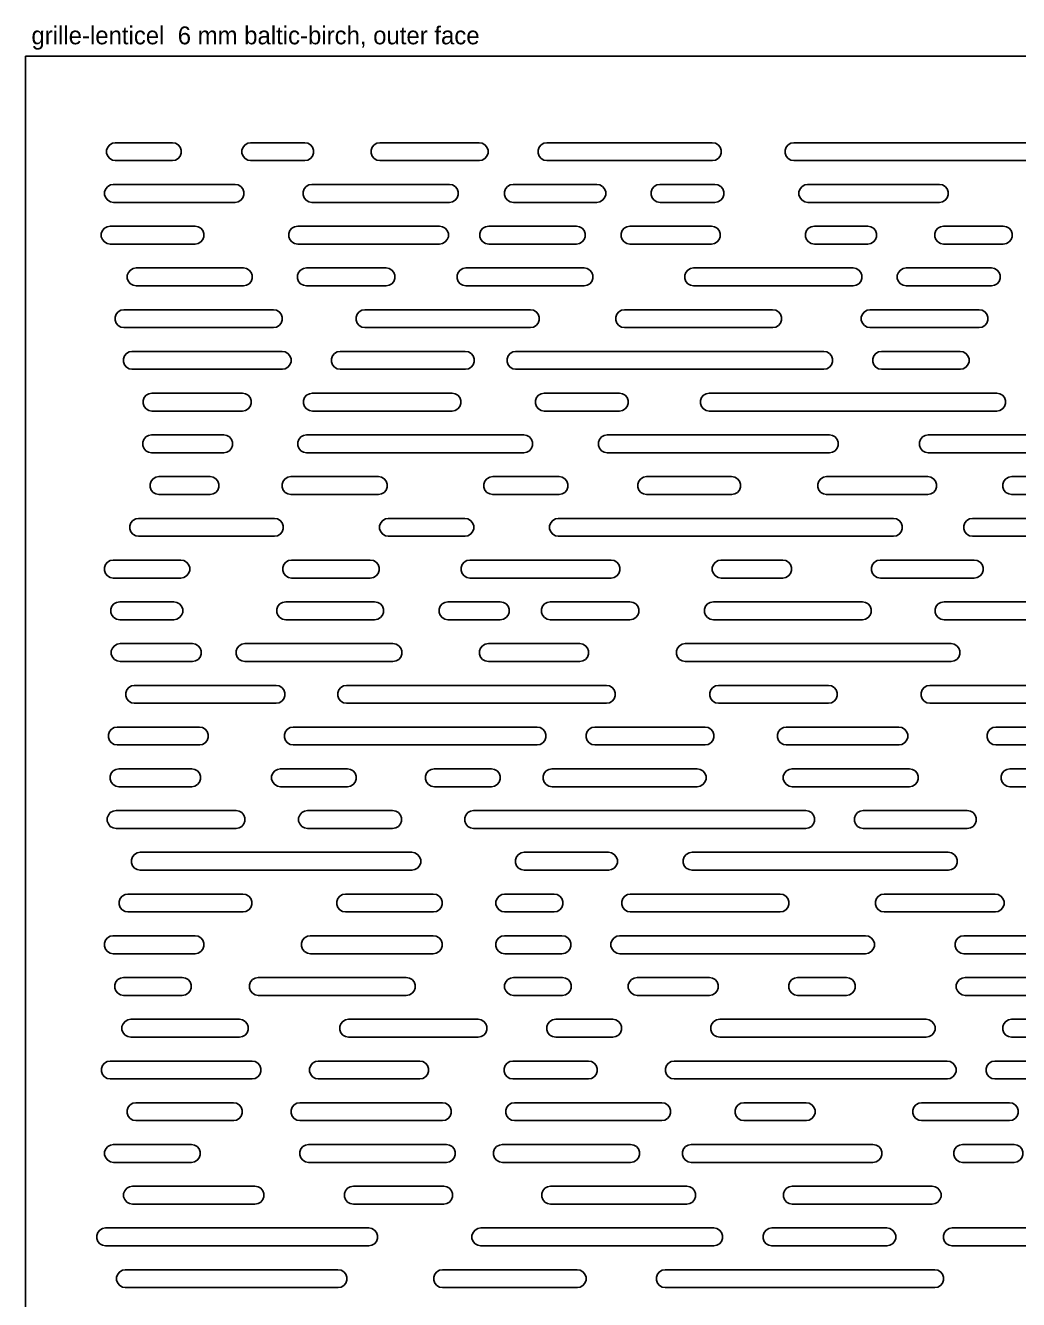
# Model space of a CAD drawing. Header units: millimetres. Extents: x 0 to 521, y 0 to 851.
# Drawn here: x 0 to 333, y 424 to 851.3 of the extents above; entities that cross this region are included whole.
import ezdxf

# ---------------------------------------------------------------- set-up
doc = ezdxf.new("R2010")
doc.units = ezdxf.units.MM
for name, color, linetype in [('CUT_INSIDE', 5, 'Continuous'), ('CUT_OUTSIDE', 1, 'Continuous'), ('NOTES', 7, 'Continuous')]:
    doc.layers.add(name, color=color, linetype=linetype)

msp = doc.modelspace()

# ---------------------------------------------------------------- linework, layer by layer
at = {"layer": 'CUT_INSIDE'}
for points in [[(49.29, 812), (30.16, 812), (29.14, 811.82), (28.23, 811.3), (27.56, 810.5), (27.21, 809.52), (27.21, 808.48), (27.56, 807.5), (28.23, 806.7), (29.14, 806.18), (30.16, 806), (49.29, 806), (50.32, 806.18), (51.22, 806.7), (51.89, 807.5), (52.24, 808.48), (52.24, 809.52), (51.89, 810.5), (51.22, 811.3), (50.32, 811.82), (49.29, 812)], [(93.65, 812), (75.55, 812), (74.53, 811.82), (73.63, 811.3), (72.96, 810.5), (72.6, 809.52), (72.6, 808.48), (72.96, 807.5), (73.63, 806.7), (74.53, 806.18), (75.55, 806), (93.65, 806), (94.67, 806.18), (95.57, 806.7), (96.24, 807.5), (96.6, 808.48), (96.6, 809.52), (96.24, 810.5), (95.57, 811.3), (94.67, 811.82), (93.65, 812)], [(152.15, 812), (118.85, 812), (117.82, 811.82), (116.92, 811.3), (116.25, 810.5), (115.89, 809.52), (115.89, 808.48), (116.25, 807.5), (116.92, 806.7), (117.82, 806.18), (118.85, 806), (152.15, 806), (153.17, 806.18), (154.07, 806.7), (154.74, 807.5), (155.1, 808.48), (155.1, 809.52), (154.74, 810.5), (154.07, 811.3), (153.17, 811.82), (152.15, 812)], [(230.3, 812), (174.86, 812), (173.84, 811.82), (172.93, 811.3), (172.26, 810.5), (171.91, 809.52), (171.91, 808.48), (172.26, 807.5), (172.93, 806.7), (173.84, 806.18), (174.86, 806), (230.3, 806), (231.33, 806.18), (232.23, 806.7), (232.9, 807.5), (233.26, 808.48), (233.26, 809.52), (232.9, 810.5), (232.23, 811.3), (231.33, 811.82), (230.3, 812)], [(338.9, 812), (257.71, 812), (256.68, 811.82), (255.78, 811.3), (255.11, 810.5), (254.75, 809.52), (254.75, 808.48), (255.11, 807.5), (255.78, 806.7), (256.68, 806.18), (257.71, 806), (338.9, 806), (339.92, 806.18), (340.83, 806.7), (341.5, 807.5), (341.85, 808.48), (341.85, 809.52), (341.5, 810.5), (340.83, 811.3), (339.92, 811.82), (338.9, 812)], [(70.31, 798), (29.51, 798), (28.48, 797.82), (27.58, 797.3), (26.91, 796.5), (26.55, 795.52), (26.55, 794.48), (26.91, 793.5), (27.58, 792.7), (28.48, 792.18), (29.51, 792), (70.31, 792), (71.34, 792.18), (72.24, 792.7), (72.91, 793.5), (73.26, 794.48), (73.26, 795.52), (72.91, 796.5), (72.24, 797.3), (71.34, 797.82), (70.31, 798)], [(142.17, 798), (96.04, 798), (95.01, 797.82), (94.11, 797.3), (93.44, 796.5), (93.08, 795.52), (93.08, 794.48), (93.44, 793.5), (94.11, 792.7), (95.01, 792.18), (96.04, 792), (142.17, 792), (143.2, 792.18), (144.1, 792.7), (144.77, 793.5), (145.13, 794.48), (145.13, 795.52), (144.77, 796.5), (144.1, 797.3), (143.2, 797.82), (142.17, 798)], [(191.6, 798), (163.6, 798), (162.57, 797.82), (161.67, 797.3), (161, 796.5), (160.64, 795.52), (160.64, 794.48), (161, 793.5), (161.67, 792.7), (162.57, 792.18), (163.6, 792), (191.6, 792), (192.63, 792.18), (193.53, 792.7), (194.2, 793.5), (194.56, 794.48), (194.56, 795.52), (194.2, 796.5), (193.53, 797.3), (192.63, 797.82), (191.6, 798)], [(231.18, 798), (212.78, 798), (211.75, 797.82), (210.85, 797.3), (210.18, 796.5), (209.83, 795.52), (209.83, 794.48), (210.18, 793.5), (210.85, 792.7), (211.75, 792.18), (212.78, 792), (231.18, 792), (232.21, 792.18), (233.11, 792.7), (233.78, 793.5), (234.14, 794.48), (234.14, 795.52), (233.78, 796.5), (233.11, 797.3), (232.21, 797.82), (231.18, 798)], [(306.46, 798), (262.31, 798), (261.29, 797.82), (260.39, 797.3), (259.72, 796.5), (259.36, 795.52), (259.36, 794.48), (259.72, 793.5), (260.39, 792.7), (261.29, 792.18), (262.31, 792), (306.46, 792), (307.49, 792.18), (308.39, 792.7), (309.06, 793.5), (309.41, 794.48), (309.41, 795.52), (309.06, 796.5), (308.39, 797.3), (307.49, 797.82), (306.46, 798)], [(56.9, 784), (28.38, 784), (27.35, 783.82), (26.45, 783.3), (25.78, 782.5), (25.42, 781.52), (25.42, 780.48), (25.78, 779.5), (26.45, 778.7), (27.35, 778.18), (28.38, 778), (56.9, 778), (57.92, 778.18), (58.82, 778.7), (59.49, 779.5), (59.85, 780.48), (59.85, 781.52), (59.49, 782.5), (58.82, 783.3), (57.92, 783.82), (56.9, 784)], [(138.84, 784), (91.27, 784), (90.25, 783.82), (89.34, 783.3), (88.67, 782.5), (88.32, 781.52), (88.32, 780.48), (88.67, 779.5), (89.34, 778.7), (90.25, 778.18), (91.27, 778), (138.84, 778), (139.86, 778.18), (140.77, 778.7), (141.44, 779.5), (141.79, 780.48), (141.79, 781.52), (141.44, 782.5), (140.77, 783.3), (139.86, 783.82), (138.84, 784)], [(184.71, 784), (155.33, 784), (154.3, 783.82), (153.4, 783.3), (152.73, 782.5), (152.37, 781.52), (152.37, 780.48), (152.73, 779.5), (153.4, 778.7), (154.3, 778.18), (155.33, 778), (184.71, 778), (185.73, 778.18), (186.63, 778.7), (187.3, 779.5), (187.66, 780.48), (187.66, 781.52), (187.3, 782.5), (186.63, 783.3), (185.73, 783.82), (184.71, 784)], [(230.02, 784), (202.7, 784), (201.68, 783.82), (200.77, 783.3), (200.1, 782.5), (199.75, 781.52), (199.75, 780.48), (200.1, 779.5), (200.77, 778.7), (201.68, 778.18), (202.7, 778), (230.02, 778), (231.05, 778.18), (231.95, 778.7), (232.62, 779.5), (232.98, 780.48), (232.98, 781.52), (232.62, 782.5), (231.95, 783.3), (231.05, 783.82), (230.02, 784)], [(282.43, 784), (264.52, 784), (263.49, 783.82), (262.59, 783.3), (261.92, 782.5), (261.56, 781.52), (261.56, 780.48), (261.92, 779.5), (262.59, 778.7), (263.49, 778.18), (264.52, 778), (282.43, 778), (283.45, 778.18), (284.36, 778.7), (285.03, 779.5), (285.38, 780.48), (285.38, 781.52), (285.03, 782.5), (284.36, 783.3), (283.45, 783.82), (282.43, 784)], [(327.88, 784), (307.88, 784), (306.86, 783.82), (305.96, 783.3), (305.29, 782.5), (304.93, 781.52), (304.93, 780.48), (305.29, 779.5), (305.96, 778.7), (306.86, 778.18), (307.88, 778), (327.88, 778), (328.91, 778.18), (329.81, 778.7), (330.48, 779.5), (330.84, 780.48), (330.84, 781.52), (330.48, 782.5), (329.81, 783.3), (328.91, 783.82), (327.88, 784)], [(73.05, 770), (37.09, 770), (36.06, 769.82), (35.16, 769.3), (34.49, 768.5), (34.14, 767.52), (34.14, 766.48), (34.49, 765.5), (35.16, 764.7), (36.06, 764.18), (37.09, 764), (73.05, 764), (74.07, 764.18), (74.98, 764.7), (75.65, 765.5), (76, 766.48), (76, 767.52), (75.65, 768.5), (74.98, 769.3), (74.07, 769.82), (73.05, 770)], [(120.93, 770), (94.19, 770), (93.17, 769.82), (92.27, 769.3), (91.6, 768.5), (91.24, 767.52), (91.24, 766.48), (91.6, 765.5), (92.27, 764.7), (93.17, 764.18), (94.19, 764), (120.93, 764), (121.96, 764.18), (122.86, 764.7), (123.53, 765.5), (123.89, 766.48), (123.89, 767.52), (123.53, 768.5), (122.86, 769.3), (121.96, 769.82), (120.93, 770)], [(187.3, 770), (147.66, 770), (146.64, 769.82), (145.73, 769.3), (145.06, 768.5), (144.71, 767.52), (144.71, 766.48), (145.06, 765.5), (145.73, 764.7), (146.64, 764.18), (147.66, 764), (187.3, 764), (188.32, 764.18), (189.23, 764.7), (189.9, 765.5), (190.25, 766.48), (190.25, 767.52), (189.9, 768.5), (189.23, 769.3), (188.32, 769.82), (187.3, 770)], [(277.53, 770), (224, 770), (222.98, 769.82), (222.08, 769.3), (221.41, 768.5), (221.05, 767.52), (221.05, 766.48), (221.41, 765.5), (222.08, 764.7), (222.98, 764.18), (224, 764), (277.53, 764), (278.56, 764.18), (279.46, 764.7), (280.13, 765.5), (280.49, 766.48), (280.49, 767.52), (280.13, 768.5), (279.46, 769.3), (278.56, 769.82), (277.53, 770)], [(323.91, 770), (295.28, 770), (294.25, 769.82), (293.35, 769.3), (292.68, 768.5), (292.33, 767.52), (292.33, 766.48), (292.68, 765.5), (293.35, 764.7), (294.25, 764.18), (295.28, 764), (323.91, 764), (324.93, 764.18), (325.83, 764.7), (326.5, 765.5), (326.86, 766.48), (326.86, 767.52), (326.5, 768.5), (325.83, 769.3), (324.93, 769.82), (323.91, 770)], [(83.16, 756), (33.01, 756), (31.98, 755.82), (31.08, 755.3), (30.41, 754.5), (30.05, 753.52), (30.05, 752.48), (30.41, 751.5), (31.08, 750.7), (31.98, 750.18), (33.01, 750), (83.16, 750), (84.18, 750.18), (85.08, 750.7), (85.75, 751.5), (86.11, 752.48), (86.11, 753.52), (85.75, 754.5), (85.08, 755.3), (84.18, 755.82), (83.16, 756)], [(169.32, 756), (113.82, 756), (112.79, 755.82), (111.89, 755.3), (111.22, 754.5), (110.86, 753.52), (110.86, 752.48), (111.22, 751.5), (111.89, 750.7), (112.79, 750.18), (113.82, 750), (169.32, 750), (170.34, 750.18), (171.24, 750.7), (171.91, 751.5), (172.27, 752.48), (172.27, 753.52), (171.91, 754.5), (171.24, 755.3), (170.34, 755.82), (169.32, 756)], [(250.54, 756), (200.91, 756), (199.88, 755.82), (198.98, 755.3), (198.31, 754.5), (197.96, 753.52), (197.96, 752.48), (198.31, 751.5), (198.98, 750.7), (199.88, 750.18), (200.91, 750), (250.54, 750), (251.57, 750.18), (252.47, 750.7), (253.14, 751.5), (253.5, 752.48), (253.5, 753.52), (253.14, 754.5), (252.47, 755.3), (251.57, 755.82), (250.54, 756)], [(319.77, 756), (283.22, 756), (282.19, 755.82), (281.29, 755.3), (280.62, 754.5), (280.26, 753.52), (280.26, 752.48), (280.62, 751.5), (281.29, 750.7), (282.19, 750.18), (283.22, 750), (319.77, 750), (320.8, 750.18), (321.7, 750.7), (322.37, 751.5), (322.73, 752.48), (322.73, 753.52), (322.37, 754.5), (321.7, 755.3), (320.8, 755.82), (319.77, 756)], [(86.09, 742), (35.77, 742), (34.74, 741.82), (33.84, 741.3), (33.17, 740.5), (32.82, 739.52), (32.82, 738.48), (33.17, 737.5), (33.84, 736.7), (34.74, 736.18), (35.77, 736), (86.09, 736), (87.12, 736.18), (88.02, 736.7), (88.69, 737.5), (89.04, 738.48), (89.04, 739.52), (88.69, 740.5), (88.02, 741.3), (87.12, 741.82), (86.09, 742)], [(147.48, 742), (105.56, 742), (104.53, 741.82), (103.63, 741.3), (102.96, 740.5), (102.6, 739.52), (102.6, 738.48), (102.96, 737.5), (103.63, 736.7), (104.53, 736.18), (105.56, 736), (147.48, 736), (148.51, 736.18), (149.41, 736.7), (150.08, 737.5), (150.44, 738.48), (150.44, 739.52), (150.08, 740.5), (149.41, 741.3), (148.51, 741.82), (147.48, 742)], [(267.65, 742), (164.42, 742), (163.4, 741.82), (162.5, 741.3), (161.83, 740.5), (161.47, 739.52), (161.47, 738.48), (161.83, 737.5), (162.5, 736.7), (163.4, 736.18), (164.42, 736), (267.65, 736), (268.68, 736.18), (269.58, 736.7), (270.25, 737.5), (270.61, 738.48), (270.61, 739.52), (270.25, 740.5), (269.58, 741.3), (268.68, 741.82), (267.65, 742)], [(313.42, 742), (287.05, 742), (286.02, 741.82), (285.12, 741.3), (284.45, 740.5), (284.1, 739.52), (284.1, 738.48), (284.45, 737.5), (285.12, 736.7), (286.02, 736.18), (287.05, 736), (313.42, 736), (314.45, 736.18), (315.35, 736.7), (316.02, 737.5), (316.38, 738.48), (316.38, 739.52), (316.02, 740.5), (315.35, 741.3), (314.45, 741.82), (313.42, 742)], [(72.75, 728), (42.42, 728), (41.39, 727.82), (40.49, 727.3), (39.82, 726.5), (39.46, 725.52), (39.46, 724.48), (39.82, 723.5), (40.49, 722.7), (41.39, 722.18), (42.42, 722), (72.75, 722), (73.77, 722.18), (74.67, 722.7), (75.34, 723.5), (75.7, 724.48), (75.7, 725.52), (75.34, 726.5), (74.67, 727.3), (73.77, 727.82), (72.75, 728)], [(143.02, 728), (96.21, 728), (95.18, 727.82), (94.28, 727.3), (93.61, 726.5), (93.26, 725.52), (93.26, 724.48), (93.61, 723.5), (94.28, 722.7), (95.18, 722.18), (96.21, 722), (143.02, 722), (144.04, 722.18), (144.95, 722.7), (145.62, 723.5), (145.97, 724.48), (145.97, 725.52), (145.62, 726.5), (144.95, 727.3), (144.04, 727.82), (143.02, 728)], [(199.14, 728), (173.93, 728), (172.9, 727.82), (172, 727.3), (171.33, 726.5), (170.97, 725.52), (170.97, 724.48), (171.33, 723.5), (172, 722.7), (172.9, 722.18), (173.93, 722), (199.14, 722), (200.16, 722.18), (201.07, 722.7), (201.74, 723.5), (202.09, 724.48), (202.09, 725.52), (201.74, 726.5), (201.07, 727.3), (200.16, 727.82), (199.14, 728)], [(325.68, 728), (229.27, 728), (228.24, 727.82), (227.34, 727.3), (226.67, 726.5), (226.31, 725.52), (226.31, 724.48), (226.67, 723.5), (227.34, 722.7), (228.24, 722.18), (229.27, 722), (325.68, 722), (326.71, 722.18), (327.61, 722.7), (328.28, 723.5), (328.64, 724.48), (328.64, 725.52), (328.28, 726.5), (327.61, 727.3), (326.71, 727.82), (325.68, 728)], [(66.52, 714), (42.3, 714), (41.28, 713.82), (40.38, 713.3), (39.71, 712.5), (39.35, 711.52), (39.35, 710.48), (39.71, 709.5), (40.38, 708.7), (41.28, 708.18), (42.3, 708), (66.52, 708), (67.54, 708.18), (68.44, 708.7), (69.11, 709.5), (69.47, 710.48), (69.47, 711.52), (69.11, 712.5), (68.44, 713.3), (67.54, 713.82), (66.52, 714)], [(167.1, 714), (94.25, 714), (93.23, 713.82), (92.33, 713.3), (91.66, 712.5), (91.3, 711.52), (91.3, 710.48), (91.66, 709.5), (92.33, 708.7), (93.23, 708.18), (94.25, 708), (167.1, 708), (168.13, 708.18), (169.03, 708.7), (169.7, 709.5), (170.06, 710.48), (170.06, 711.52), (169.7, 712.5), (169.03, 713.3), (168.13, 713.82), (167.1, 714)], [(269.57, 714), (195.08, 714), (194.05, 713.82), (193.15, 713.3), (192.48, 712.5), (192.12, 711.52), (192.12, 710.48), (192.48, 709.5), (193.15, 708.7), (194.05, 708.18), (195.08, 708), (269.57, 708), (270.59, 708.18), (271.5, 708.7), (272.17, 709.5), (272.52, 710.48), (272.52, 711.52), (272.17, 712.5), (271.5, 713.3), (270.59, 713.82), (269.57, 714)], [(349.1, 714), (302.72, 714), (301.69, 713.82), (300.79, 713.3), (300.12, 712.5), (299.77, 711.52), (299.77, 710.48), (300.12, 709.5), (300.79, 708.7), (301.69, 708.18), (302.72, 708), (349.1, 708), (350.12, 708.18), (351.02, 708.7), (351.69, 709.5), (352.05, 710.48), (352.05, 711.52), (351.69, 712.5), (351.02, 713.3), (350.12, 713.82), (349.1, 714)], [(61.9, 700), (44.73, 700), (43.71, 699.82), (42.81, 699.3), (42.14, 698.5), (41.78, 697.52), (41.78, 696.48), (42.14, 695.5), (42.81, 694.7), (43.71, 694.18), (44.73, 694), (61.9, 694), (62.93, 694.18), (63.83, 694.7), (64.5, 695.5), (64.86, 696.48), (64.86, 697.52), (64.5, 698.5), (63.83, 699.3), (62.93, 699.82), (61.9, 700)], [(118.37, 700), (88.98, 700), (87.96, 699.82), (87.06, 699.3), (86.39, 698.5), (86.03, 697.52), (86.03, 696.48), (86.39, 695.5), (87.06, 694.7), (87.96, 694.18), (88.98, 694), (118.37, 694), (119.4, 694.18), (120.3, 694.7), (120.97, 695.5), (121.33, 696.48), (121.33, 697.52), (120.97, 698.5), (120.3, 699.3), (119.4, 699.82), (118.37, 700)], [(178.93, 700), (156.67, 700), (155.65, 699.82), (154.75, 699.3), (154.08, 698.5), (153.72, 697.52), (153.72, 696.48), (154.08, 695.5), (154.75, 694.7), (155.65, 694.18), (156.67, 694), (178.93, 694), (179.96, 694.18), (180.86, 694.7), (181.53, 695.5), (181.89, 696.48), (181.89, 697.52), (181.53, 698.5), (180.86, 699.3), (179.96, 699.82), (178.93, 700)], [(236.79, 700), (208.28, 700), (207.25, 699.82), (206.35, 699.3), (205.68, 698.5), (205.32, 697.52), (205.32, 696.48), (205.68, 695.5), (206.35, 694.7), (207.25, 694.18), (208.28, 694), (236.79, 694), (237.82, 694.18), (238.72, 694.7), (239.39, 695.5), (239.75, 696.48), (239.75, 697.52), (239.39, 698.5), (238.72, 699.3), (237.82, 699.82), (236.79, 700)], [(302.57, 700), (268.59, 700), (267.57, 699.82), (266.66, 699.3), (265.99, 698.5), (265.64, 697.52), (265.64, 696.48), (265.99, 695.5), (266.66, 694.7), (267.57, 694.18), (268.59, 694), (302.57, 694), (303.6, 694.18), (304.5, 694.7), (305.17, 695.5), (305.53, 696.48), (305.53, 697.52), (305.17, 698.5), (304.5, 699.3), (303.6, 699.82), (302.57, 700)], [(370.52, 700), (330.71, 700), (329.68, 699.82), (328.78, 699.3), (328.11, 698.5), (327.75, 697.52), (327.75, 696.48), (328.11, 695.5), (328.78, 694.7), (329.68, 694.18), (330.71, 694), (370.52, 694), (371.55, 694.18), (372.45, 694.7), (373.12, 695.5), (373.48, 696.48), (373.48, 697.52), (373.12, 698.5), (372.45, 699.3), (371.55, 699.82), (370.52, 700)], [(83.47, 686), (37.98, 686), (36.95, 685.82), (36.05, 685.3), (35.38, 684.5), (35.02, 683.52), (35.02, 682.48), (35.38, 681.5), (36.05, 680.7), (36.95, 680.18), (37.98, 680), (83.47, 680), (84.5, 680.18), (85.4, 680.7), (86.07, 681.5), (86.42, 682.48), (86.42, 683.52), (86.07, 684.5), (85.4, 685.3), (84.5, 685.82), (83.47, 686)], [(147.35, 686), (121.71, 686), (120.69, 685.82), (119.78, 685.3), (119.11, 684.5), (118.76, 683.52), (118.76, 682.48), (119.11, 681.5), (119.78, 680.7), (120.69, 680.18), (121.71, 680), (147.35, 680), (148.37, 680.18), (149.27, 680.7), (149.94, 681.5), (150.3, 682.48), (150.3, 683.52), (149.94, 684.5), (149.27, 685.3), (148.37, 685.82), (147.35, 686)], [(291.04, 686), (178.7, 686), (177.68, 685.82), (176.78, 685.3), (176.11, 684.5), (175.75, 683.52), (175.75, 682.48), (176.11, 681.5), (176.78, 680.7), (177.68, 680.18), (178.7, 680), (291.04, 680), (292.07, 680.18), (292.97, 680.7), (293.64, 681.5), (293.99, 682.48), (293.99, 683.52), (293.64, 684.5), (292.97, 685.3), (292.07, 685.82), (291.04, 686)], [(352.08, 686), (317.61, 686), (316.58, 685.82), (315.68, 685.3), (315.01, 684.5), (314.65, 683.52), (314.65, 682.48), (315.01, 681.5), (315.68, 680.7), (316.58, 680.18), (317.61, 680), (352.08, 680), (353.11, 680.18), (354.01, 680.7), (354.68, 681.5), (355.04, 682.48), (355.04, 683.52), (354.68, 684.5), (354.01, 685.3), (353.11, 685.82), (352.08, 686)], [(52.11, 672), (29.44, 672), (28.42, 671.82), (27.52, 671.3), (26.85, 670.5), (26.49, 669.52), (26.49, 668.48), (26.85, 667.5), (27.52, 666.7), (28.42, 666.18), (29.44, 666), (52.11, 666), (53.13, 666.18), (54.04, 666.7), (54.71, 667.5), (55.06, 668.48), (55.06, 669.52), (54.71, 670.5), (54.04, 671.3), (53.13, 671.82), (52.11, 672)], [(115.63, 672), (89.23, 672), (88.21, 671.82), (87.3, 671.3), (86.63, 670.5), (86.28, 669.52), (86.28, 668.48), (86.63, 667.5), (87.3, 666.7), (88.21, 666.18), (89.23, 666), (115.63, 666), (116.66, 666.18), (117.56, 666.7), (118.23, 667.5), (118.59, 668.48), (118.59, 669.52), (118.23, 670.5), (117.56, 671.3), (116.66, 671.82), (115.63, 672)], [(196.38, 672), (149.05, 672), (148.02, 671.82), (147.12, 671.3), (146.45, 670.5), (146.09, 669.52), (146.09, 668.48), (146.45, 667.5), (147.12, 666.7), (148.02, 666.18), (149.05, 666), (196.38, 666), (197.41, 666.18), (198.31, 666.7), (198.98, 667.5), (199.33, 668.48), (199.33, 669.52), (198.98, 670.5), (198.31, 671.3), (197.41, 671.82), (196.38, 672)], [(253.94, 672), (233.25, 672), (232.22, 671.82), (231.32, 671.3), (230.65, 670.5), (230.3, 669.52), (230.3, 668.48), (230.65, 667.5), (231.32, 666.7), (232.22, 666.18), (233.25, 666), (253.94, 666), (254.97, 666.18), (255.87, 666.7), (256.54, 667.5), (256.9, 668.48), (256.9, 669.52), (256.54, 670.5), (255.87, 671.3), (254.97, 671.82), (253.94, 672)], [(318.14, 672), (286.65, 672), (285.62, 671.82), (284.72, 671.3), (284.05, 670.5), (283.69, 669.52), (283.69, 668.48), (284.05, 667.5), (284.72, 666.7), (285.62, 666.18), (286.65, 666), (318.14, 666), (319.16, 666.18), (320.07, 666.7), (320.74, 667.5), (321.09, 668.48), (321.09, 669.52), (320.74, 670.5), (320.07, 671.3), (319.16, 671.82), (318.14, 672)], [(49.76, 658), (31.58, 658), (30.56, 657.82), (29.66, 657.3), (28.99, 656.5), (28.63, 655.52), (28.63, 654.48), (28.99, 653.5), (29.66, 652.7), (30.56, 652.18), (31.58, 652), (49.76, 652), (50.79, 652.18), (51.69, 652.7), (52.36, 653.5), (52.72, 654.48), (52.72, 655.52), (52.36, 656.5), (51.69, 657.3), (50.79, 657.82), (49.76, 658)], [(117.07, 658), (87.25, 658), (86.22, 657.82), (85.32, 657.3), (84.65, 656.5), (84.29, 655.52), (84.29, 654.48), (84.65, 653.5), (85.32, 652.7), (86.22, 652.18), (87.25, 652), (117.07, 652), (118.1, 652.18), (119, 652.7), (119.67, 653.5), (120.03, 654.48), (120.03, 655.52), (119.67, 656.5), (119, 657.3), (118.1, 657.82), (117.07, 658)], [(159.22, 658), (141.63, 658), (140.6, 657.82), (139.7, 657.3), (139.03, 656.5), (138.67, 655.52), (138.67, 654.48), (139.03, 653.5), (139.7, 652.7), (140.6, 652.18), (141.63, 652), (159.22, 652), (160.25, 652.18), (161.15, 652.7), (161.82, 653.5), (162.18, 654.48), (162.18, 655.52), (161.82, 656.5), (161.15, 657.3), (160.25, 657.82), (159.22, 658)], [(202.68, 658), (175.97, 658), (174.95, 657.82), (174.04, 657.3), (173.37, 656.5), (173.02, 655.52), (173.02, 654.48), (173.37, 653.5), (174.04, 652.7), (174.95, 652.18), (175.97, 652), (202.68, 652), (203.71, 652.18), (204.61, 652.7), (205.28, 653.5), (205.64, 654.48), (205.64, 655.52), (205.28, 656.5), (204.61, 657.3), (203.71, 657.82), (202.68, 658)], [(280.66, 658), (230.65, 658), (229.62, 657.82), (228.72, 657.3), (228.05, 656.5), (227.69, 655.52), (227.69, 654.48), (228.05, 653.5), (228.72, 652.7), (229.62, 652.18), (230.65, 652), (280.66, 652), (281.68, 652.18), (282.58, 652.7), (283.25, 653.5), (283.61, 654.48), (283.61, 655.52), (283.25, 656.5), (282.58, 657.3), (281.68, 657.82), (280.66, 658)], [(352.94, 658), (308, 658), (306.97, 657.82), (306.07, 657.3), (305.4, 656.5), (305.04, 655.52), (305.04, 654.48), (305.4, 653.5), (306.07, 652.7), (306.97, 652.18), (308, 652), (352.94, 652), (353.97, 652.18), (354.87, 652.7), (355.54, 653.5), (355.9, 654.48), (355.9, 655.52), (355.54, 656.5), (354.87, 657.3), (353.97, 657.82), (352.94, 658)], [(55.95, 644), (31.74, 644), (30.71, 643.82), (29.81, 643.3), (29.14, 642.5), (28.78, 641.52), (28.78, 640.48), (29.14, 639.5), (29.81, 638.7), (30.71, 638.18), (31.74, 638), (55.95, 638), (56.97, 638.18), (57.88, 638.7), (58.54, 639.5), (58.9, 640.48), (58.9, 641.52), (58.54, 642.5), (57.88, 643.3), (56.97, 643.82), (55.95, 644)], [(123.22, 644), (73.59, 644), (72.56, 643.82), (71.66, 643.3), (70.99, 642.5), (70.64, 641.52), (70.64, 640.48), (70.99, 639.5), (71.66, 638.7), (72.56, 638.18), (73.59, 638), (123.22, 638), (124.25, 638.18), (125.15, 638.7), (125.82, 639.5), (126.18, 640.48), (126.18, 641.52), (125.82, 642.5), (125.15, 643.3), (124.25, 643.82), (123.22, 644)], [(185.86, 644), (155.2, 644), (154.17, 643.82), (153.27, 643.3), (152.6, 642.5), (152.25, 641.52), (152.25, 640.48), (152.6, 639.5), (153.27, 638.7), (154.17, 638.18), (155.2, 638), (185.86, 638), (186.89, 638.18), (187.79, 638.7), (188.46, 639.5), (188.82, 640.48), (188.82, 641.52), (188.46, 642.5), (187.79, 643.3), (186.89, 643.82), (185.86, 644)], [(310.36, 644), (221.19, 644), (220.16, 643.82), (219.26, 643.3), (218.59, 642.5), (218.24, 641.52), (218.24, 640.48), (218.59, 639.5), (219.26, 638.7), (220.16, 638.18), (221.19, 638), (310.36, 638), (311.39, 638.18), (312.29, 638.7), (312.96, 639.5), (313.31, 640.48), (313.31, 641.52), (312.96, 642.5), (312.29, 643.3), (311.39, 643.82), (310.36, 644)], [(84.02, 630), (36.55, 630), (35.52, 629.82), (34.62, 629.3), (33.95, 628.5), (33.6, 627.52), (33.6, 626.48), (33.95, 625.5), (34.62, 624.7), (35.52, 624.18), (36.55, 624), (84.02, 624), (85.05, 624.18), (85.95, 624.7), (86.62, 625.5), (86.97, 626.48), (86.97, 627.52), (86.62, 628.5), (85.95, 629.3), (85.05, 629.82), (84.02, 630)], [(194.82, 630), (107.72, 630), (106.69, 629.82), (105.79, 629.3), (105.12, 628.5), (104.76, 627.52), (104.76, 626.48), (105.12, 625.5), (105.79, 624.7), (106.69, 624.18), (107.72, 624), (194.82, 624), (195.85, 624.18), (196.75, 624.7), (197.42, 625.5), (197.78, 626.48), (197.78, 627.52), (197.42, 628.5), (196.75, 629.3), (195.85, 629.82), (194.82, 630)], [(269.22, 630), (232.43, 630), (231.4, 629.82), (230.5, 629.3), (229.83, 628.5), (229.47, 627.52), (229.47, 626.48), (229.83, 625.5), (230.5, 624.7), (231.4, 624.18), (232.43, 624), (269.22, 624), (270.25, 624.18), (271.15, 624.7), (271.82, 625.5), (272.17, 626.48), (272.17, 627.52), (271.82, 628.5), (271.15, 629.3), (270.25, 629.82), (269.22, 630)], [(339.92, 630), (303.27, 630), (302.24, 629.82), (301.34, 629.3), (300.67, 628.5), (300.31, 627.52), (300.31, 626.48), (300.67, 625.5), (301.34, 624.7), (302.24, 624.18), (303.27, 624), (339.92, 624), (340.94, 624.18), (341.85, 624.7), (342.51, 625.5), (342.87, 626.48), (342.87, 627.52), (342.51, 628.5), (341.85, 629.3), (340.94, 629.82), (339.92, 630)], [(58.36, 616), (30.8, 616), (29.77, 615.82), (28.87, 615.3), (28.2, 614.5), (27.85, 613.52), (27.85, 612.48), (28.2, 611.5), (28.87, 610.7), (29.77, 610.18), (30.8, 610), (58.36, 610), (59.38, 610.18), (60.29, 610.7), (60.96, 611.5), (61.31, 612.48), (61.31, 613.52), (60.96, 614.5), (60.29, 615.3), (59.38, 615.82), (58.36, 616)], [(171.52, 616), (89.76, 616), (88.73, 615.82), (87.83, 615.3), (87.16, 614.5), (86.8, 613.52), (86.8, 612.48), (87.16, 611.5), (87.83, 610.7), (88.73, 610.18), (89.76, 610), (171.52, 610), (172.54, 610.18), (173.44, 610.7), (174.11, 611.5), (174.47, 612.48), (174.47, 613.52), (174.11, 614.5), (173.44, 615.3), (172.54, 615.82), (171.52, 616)], [(227.87, 616), (190.99, 616), (189.96, 615.82), (189.06, 615.3), (188.39, 614.5), (188.04, 613.52), (188.04, 612.48), (188.39, 611.5), (189.06, 610.7), (189.96, 610.18), (190.99, 610), (227.87, 610), (228.9, 610.18), (229.8, 610.7), (230.47, 611.5), (230.83, 612.48), (230.83, 613.52), (230.47, 614.5), (229.8, 615.3), (228.9, 615.82), (227.87, 616)], [(292.86, 616), (255.15, 616), (254.12, 615.82), (253.22, 615.3), (252.55, 614.5), (252.2, 613.52), (252.2, 612.48), (252.55, 611.5), (253.22, 610.7), (254.12, 610.18), (255.15, 610), (292.86, 610), (293.89, 610.18), (294.79, 610.7), (295.46, 611.5), (295.81, 612.48), (295.81, 613.52), (295.46, 614.5), (294.79, 615.3), (293.89, 615.82), (292.86, 616)], [(367.56, 616), (325.4, 616), (324.38, 615.82), (323.47, 615.3), (322.8, 614.5), (322.45, 613.52), (322.45, 612.48), (322.8, 611.5), (323.47, 610.7), (324.38, 610.18), (325.4, 610), (367.56, 610), (368.59, 610.18), (369.49, 610.7), (370.16, 611.5), (370.52, 612.48), (370.52, 613.52), (370.16, 614.5), (369.49, 615.3), (368.59, 615.82), (367.56, 616)], [(55.73, 602), (31.35, 602), (30.32, 601.82), (29.42, 601.3), (28.75, 600.5), (28.39, 599.52), (28.39, 598.48), (28.75, 597.5), (29.42, 596.7), (30.32, 596.18), (31.35, 596), (55.73, 596), (56.76, 596.18), (57.66, 596.7), (58.33, 597.5), (58.69, 598.48), (58.69, 599.52), (58.33, 600.5), (57.66, 601.3), (56.76, 601.82), (55.73, 602)], [(107.95, 602), (85.5, 602), (84.47, 601.82), (83.57, 601.3), (82.9, 600.5), (82.54, 599.52), (82.54, 598.48), (82.9, 597.5), (83.57, 596.7), (84.47, 596.18), (85.5, 596), (107.95, 596), (108.98, 596.18), (109.88, 596.7), (110.55, 597.5), (110.91, 598.48), (110.91, 599.52), (110.55, 600.5), (109.88, 601.3), (108.98, 601.82), (107.95, 602)], [(156.24, 602), (137.1, 602), (136.08, 601.82), (135.17, 601.3), (134.51, 600.5), (134.15, 599.52), (134.15, 598.48), (134.51, 597.5), (135.17, 596.7), (136.08, 596.18), (137.1, 596), (156.24, 596), (157.27, 596.18), (158.17, 596.7), (158.84, 597.5), (159.2, 598.48), (159.2, 599.52), (158.84, 600.5), (158.17, 601.3), (157.27, 601.82), (156.24, 602)], [(225.26, 602), (176.56, 602), (175.54, 601.82), (174.63, 601.3), (173.96, 600.5), (173.61, 599.52), (173.61, 598.48), (173.96, 597.5), (174.63, 596.7), (175.54, 596.18), (176.56, 596), (225.26, 596), (226.28, 596.18), (227.18, 596.7), (227.85, 597.5), (228.21, 598.48), (228.21, 599.52), (227.85, 600.5), (227.18, 601.3), (226.28, 601.82), (225.26, 602)], [(296.42, 602), (257.06, 602), (256.03, 601.82), (255.13, 601.3), (254.46, 600.5), (254.1, 599.52), (254.1, 598.48), (254.46, 597.5), (255.13, 596.7), (256.03, 596.18), (257.06, 596), (296.42, 596), (297.44, 596.18), (298.34, 596.7), (299.01, 597.5), (299.37, 598.48), (299.37, 599.52), (299.01, 600.5), (298.34, 601.3), (297.44, 601.82), (296.42, 602)], [(366.72, 602), (330.12, 602), (329.09, 601.82), (328.19, 601.3), (327.52, 600.5), (327.17, 599.52), (327.17, 598.48), (327.52, 597.5), (328.19, 596.7), (329.09, 596.18), (330.12, 596), (366.72, 596), (367.74, 596.18), (368.65, 596.7), (369.32, 597.5), (369.67, 598.48), (369.67, 599.52), (369.32, 600.5), (368.65, 601.3), (367.74, 601.82), (366.72, 602)], [(70.64, 588), (30.38, 588), (29.36, 587.82), (28.45, 587.3), (27.78, 586.5), (27.43, 585.52), (27.43, 584.48), (27.78, 583.5), (28.45, 582.7), (29.36, 582.18), (30.38, 582), (70.64, 582), (71.67, 582.18), (72.57, 582.7), (73.24, 583.5), (73.59, 584.48), (73.59, 585.52), (73.24, 586.5), (72.57, 587.3), (71.67, 587.82), (70.64, 588)], [(123.11, 588), (94.54, 588), (93.51, 587.82), (92.61, 587.3), (91.94, 586.5), (91.59, 585.52), (91.59, 584.48), (91.94, 583.5), (92.61, 582.7), (93.51, 582.18), (94.54, 582), (123.11, 582), (124.14, 582.18), (125.04, 582.7), (125.71, 583.5), (126.06, 584.48), (126.06, 585.52), (125.71, 586.5), (125.04, 587.3), (124.14, 587.82), (123.11, 588)], [(261.63, 588), (150.22, 588), (149.2, 587.82), (148.29, 587.3), (147.63, 586.5), (147.27, 585.52), (147.27, 584.48), (147.63, 583.5), (148.29, 582.7), (149.2, 582.18), (150.22, 582), (261.63, 582), (262.66, 582.18), (263.56, 582.7), (264.23, 583.5), (264.59, 584.48), (264.59, 585.52), (264.23, 586.5), (263.56, 587.3), (262.66, 587.82), (261.63, 588)], [(315.8, 588), (280.89, 588), (279.86, 587.82), (278.96, 587.3), (278.29, 586.5), (277.93, 585.52), (277.93, 584.48), (278.29, 583.5), (278.96, 582.7), (279.86, 582.18), (280.89, 582), (315.8, 582), (316.83, 582.18), (317.73, 582.7), (318.4, 583.5), (318.75, 584.48), (318.75, 585.52), (318.4, 586.5), (317.73, 587.3), (316.83, 587.82), (315.8, 588)], [(129.57, 574), (38.45, 574), (37.43, 573.82), (36.52, 573.3), (35.85, 572.5), (35.5, 571.52), (35.5, 570.48), (35.85, 569.5), (36.52, 568.7), (37.43, 568.18), (38.45, 568), (129.57, 568), (130.6, 568.18), (131.5, 568.7), (132.17, 569.5), (132.52, 570.48), (132.52, 571.52), (132.17, 572.5), (131.5, 573.3), (130.6, 573.82), (129.57, 574)], [(195.51, 574), (167.24, 574), (166.22, 573.82), (165.31, 573.3), (164.64, 572.5), (164.29, 571.52), (164.29, 570.48), (164.64, 569.5), (165.31, 568.7), (166.22, 568.18), (167.24, 568), (195.51, 568), (196.54, 568.18), (197.44, 568.7), (198.11, 569.5), (198.47, 570.48), (198.47, 571.52), (198.11, 572.5), (197.44, 573.3), (196.54, 573.82), (195.51, 574)], [(309.44, 574), (223.52, 574), (222.49, 573.82), (221.59, 573.3), (220.92, 572.5), (220.57, 571.52), (220.57, 570.48), (220.92, 569.5), (221.59, 568.7), (222.49, 568.18), (223.52, 568), (309.44, 568), (310.46, 568.18), (311.36, 568.7), (312.03, 569.5), (312.39, 570.48), (312.39, 571.52), (312.03, 572.5), (311.36, 573.3), (310.46, 573.82), (309.44, 574)], [(72.92, 560), (34.39, 560), (33.37, 559.82), (32.47, 559.3), (31.8, 558.5), (31.44, 557.52), (31.44, 556.48), (31.8, 555.5), (32.47, 554.7), (33.37, 554.18), (34.39, 554), (72.92, 554), (73.94, 554.18), (74.85, 554.7), (75.52, 555.5), (75.87, 556.48), (75.87, 557.52), (75.52, 558.5), (74.85, 559.3), (73.94, 559.82), (72.92, 560)], [(136.75, 560), (107.32, 560), (106.3, 559.82), (105.39, 559.3), (104.73, 558.5), (104.37, 557.52), (104.37, 556.48), (104.73, 555.5), (105.39, 554.7), (106.3, 554.18), (107.32, 554), (136.75, 554), (137.78, 554.18), (138.68, 554.7), (139.35, 555.5), (139.71, 556.48), (139.71, 557.52), (139.35, 558.5), (138.68, 559.3), (137.78, 559.82), (136.75, 560)], [(177.24, 560), (160.71, 560), (159.68, 559.82), (158.78, 559.3), (158.11, 558.5), (157.75, 557.52), (157.75, 556.48), (158.11, 555.5), (158.78, 554.7), (159.68, 554.18), (160.71, 554), (177.24, 554), (178.27, 554.18), (179.17, 554.7), (179.84, 555.5), (180.2, 556.48), (180.2, 557.52), (179.84, 558.5), (179.17, 559.3), (178.27, 559.82), (177.24, 560)], [(253.03, 560), (202.86, 560), (201.84, 559.82), (200.93, 559.3), (200.26, 558.5), (199.91, 557.52), (199.91, 556.48), (200.26, 555.5), (200.93, 554.7), (201.84, 554.18), (202.86, 554), (253.03, 554), (254.06, 554.18), (254.96, 554.7), (255.63, 555.5), (255.99, 556.48), (255.99, 557.52), (255.63, 558.5), (254.96, 559.3), (254.06, 559.82), (253.03, 560)], [(325.17, 560), (287.99, 560), (286.96, 559.82), (286.06, 559.3), (285.39, 558.5), (285.03, 557.52), (285.03, 556.48), (285.39, 555.5), (286.06, 554.7), (286.96, 554.18), (287.99, 554), (325.17, 554), (326.19, 554.18), (327.09, 554.7), (327.76, 555.5), (328.12, 556.48), (328.12, 557.52), (327.76, 558.5), (327.09, 559.3), (326.19, 559.82), (325.17, 560)], [(56.86, 546), (29.4, 546), (28.37, 545.82), (27.47, 545.3), (26.8, 544.5), (26.44, 543.52), (26.44, 542.48), (26.8, 541.5), (27.47, 540.7), (28.37, 540.18), (29.4, 540), (56.86, 540), (57.89, 540.18), (58.79, 540.7), (59.46, 541.5), (59.82, 542.48), (59.82, 543.52), (59.46, 544.5), (58.79, 545.3), (57.89, 545.82), (56.86, 546)], [(136.73, 546), (95.54, 546), (94.52, 545.82), (93.61, 545.3), (92.94, 544.5), (92.59, 543.52), (92.59, 542.48), (92.94, 541.5), (93.61, 540.7), (94.52, 540.18), (95.54, 540), (136.73, 540), (137.76, 540.18), (138.66, 540.7), (139.33, 541.5), (139.69, 542.48), (139.69, 543.52), (139.33, 544.5), (138.66, 545.3), (137.76, 545.82), (136.73, 546)], [(179.9, 546), (160.69, 546), (159.66, 545.82), (158.76, 545.3), (158.09, 544.5), (157.74, 543.52), (157.74, 542.48), (158.09, 541.5), (158.76, 540.7), (159.66, 540.18), (160.69, 540), (179.9, 540), (180.93, 540.18), (181.83, 540.7), (182.5, 541.5), (182.86, 542.48), (182.86, 543.52), (182.5, 544.5), (181.83, 545.3), (180.93, 545.82), (179.9, 546)], [(281.7, 546), (199.28, 546), (198.26, 545.82), (197.35, 545.3), (196.68, 544.5), (196.33, 543.52), (196.33, 542.48), (196.68, 541.5), (197.35, 540.7), (198.26, 540.18), (199.28, 540), (281.7, 540), (282.72, 540.18), (283.62, 540.7), (284.29, 541.5), (284.65, 542.48), (284.65, 543.52), (284.29, 544.5), (283.62, 545.3), (282.72, 545.82), (281.7, 546)], [(370.12, 546), (314.69, 546), (313.67, 545.82), (312.77, 545.3), (312.1, 544.5), (311.74, 543.52), (311.74, 542.48), (312.1, 541.5), (312.77, 540.7), (313.67, 540.18), (314.69, 540), (370.12, 540), (371.14, 540.18), (372.05, 540.7), (372.72, 541.5), (373.07, 542.48), (373.07, 543.52), (372.72, 544.5), (372.05, 545.3), (371.14, 545.82), (370.12, 546)], [(52.59, 532), (32.91, 532), (31.89, 531.82), (30.99, 531.3), (30.32, 530.5), (29.96, 529.52), (29.96, 528.48), (30.32, 527.5), (30.99, 526.7), (31.89, 526.18), (32.91, 526), (52.59, 526), (53.62, 526.18), (54.52, 526.7), (55.19, 527.5), (55.55, 528.48), (55.55, 529.52), (55.19, 530.5), (54.52, 531.3), (53.62, 531.82), (52.59, 532)], [(127.7, 532), (78.06, 532), (77.03, 531.82), (76.13, 531.3), (75.46, 530.5), (75.1, 529.52), (75.1, 528.48), (75.46, 527.5), (76.13, 526.7), (77.03, 526.18), (78.06, 526), (127.7, 526), (128.73, 526.18), (129.63, 526.7), (130.3, 527.5), (130.66, 528.48), (130.66, 529.52), (130.3, 530.5), (129.63, 531.3), (128.73, 531.82), (127.7, 532)], [(180.05, 532), (163.62, 532), (162.59, 531.82), (161.69, 531.3), (161.02, 530.5), (160.66, 529.52), (160.66, 528.48), (161.02, 527.5), (161.69, 526.7), (162.59, 526.18), (163.62, 526), (180.05, 526), (181.07, 526.18), (181.98, 526.7), (182.65, 527.5), (183, 528.48), (183, 529.52), (182.65, 530.5), (181.98, 531.3), (181.07, 531.82), (180.05, 532)], [(229.36, 532), (205.1, 532), (204.07, 531.82), (203.17, 531.3), (202.5, 530.5), (202.14, 529.52), (202.14, 528.48), (202.5, 527.5), (203.17, 526.7), (204.07, 526.18), (205.1, 526), (229.36, 526), (230.39, 526.18), (231.29, 526.7), (231.96, 527.5), (232.32, 528.48), (232.32, 529.52), (231.96, 530.5), (231.29, 531.3), (230.39, 531.82), (229.36, 532)], [(275.27, 532), (258.9, 532), (257.88, 531.82), (256.97, 531.3), (256.3, 530.5), (255.95, 529.52), (255.95, 528.48), (256.3, 527.5), (256.97, 526.7), (257.88, 526.18), (258.9, 526), (275.27, 526), (276.29, 526.18), (277.19, 526.7), (277.86, 527.5), (278.22, 528.48), (278.22, 529.52), (277.86, 530.5), (277.19, 531.3), (276.29, 531.82), (275.27, 532)], [(338.26, 532), (315.06, 532), (314.04, 531.82), (313.14, 531.3), (312.47, 530.5), (312.11, 529.52), (312.11, 528.48), (312.47, 527.5), (313.14, 526.7), (314.04, 526.18), (315.06, 526), (338.26, 526), (339.29, 526.18), (340.19, 526.7), (340.86, 527.5), (341.21, 528.48), (341.21, 529.52), (340.86, 530.5), (340.19, 531.3), (339.29, 531.82), (338.26, 532)], [(71.73, 518), (35.31, 518), (34.28, 517.82), (33.38, 517.3), (32.71, 516.5), (32.36, 515.52), (32.36, 514.48), (32.71, 513.5), (33.38, 512.7), (34.28, 512.18), (35.31, 512), (71.73, 512), (72.75, 512.18), (73.65, 512.7), (74.32, 513.5), (74.68, 514.48), (74.68, 515.52), (74.32, 516.5), (73.65, 517.3), (72.75, 517.82), (71.73, 518)], [(151.77, 518), (108.3, 518), (107.28, 517.82), (106.37, 517.3), (105.7, 516.5), (105.35, 515.52), (105.35, 514.48), (105.7, 513.5), (106.37, 512.7), (107.28, 512.18), (108.3, 512), (151.77, 512), (152.8, 512.18), (153.7, 512.7), (154.37, 513.5), (154.72, 514.48), (154.72, 515.52), (154.37, 516.5), (153.7, 517.3), (152.8, 517.82), (151.77, 518)], [(196.94, 518), (177.78, 518), (176.75, 517.82), (175.85, 517.3), (175.18, 516.5), (174.82, 515.52), (174.82, 514.48), (175.18, 513.5), (175.85, 512.7), (176.75, 512.18), (177.78, 512), (196.94, 512), (197.97, 512.18), (198.87, 512.7), (199.54, 513.5), (199.9, 514.48), (199.9, 515.52), (199.54, 516.5), (198.87, 517.3), (197.97, 517.82), (196.94, 518)], [(302.02, 518), (232.77, 518), (231.75, 517.82), (230.85, 517.3), (230.18, 516.5), (229.82, 515.52), (229.82, 514.48), (230.18, 513.5), (230.85, 512.7), (231.75, 512.18), (232.77, 512), (302.02, 512), (303.05, 512.18), (303.95, 512.7), (304.62, 513.5), (304.98, 514.48), (304.98, 515.52), (304.62, 516.5), (303.95, 517.3), (303.05, 517.82), (302.02, 518)], [(428.18, 518), (330.64, 518), (329.61, 517.82), (328.71, 517.3), (328.04, 516.5), (327.69, 515.52), (327.69, 514.48), (328.04, 513.5), (328.71, 512.7), (329.61, 512.18), (330.64, 512), (428.18, 512), (429.2, 512.18), (430.11, 512.7), (430.78, 513.5), (431.13, 514.48), (431.13, 515.52), (430.78, 516.5), (430.11, 517.3), (429.2, 517.82), (428.18, 518)], [(76, 504), (28.46, 504), (27.43, 503.82), (26.53, 503.3), (25.86, 502.5), (25.51, 501.52), (25.51, 500.48), (25.86, 499.5), (26.53, 498.7), (27.43, 498.18), (28.46, 498), (76, 498), (77.02, 498.18), (77.93, 498.7), (78.6, 499.5), (78.95, 500.48), (78.95, 501.52), (78.6, 502.5), (77.93, 503.3), (77.02, 503.82), (76, 504)], [(132.18, 504), (98.22, 504), (97.2, 503.82), (96.29, 503.3), (95.63, 502.5), (95.27, 501.52), (95.27, 500.48), (95.63, 499.5), (96.29, 498.7), (97.2, 498.18), (98.22, 498), (132.18, 498), (133.21, 498.18), (134.11, 498.7), (134.78, 499.5), (135.14, 500.48), (135.14, 501.52), (134.78, 502.5), (134.11, 503.3), (133.21, 503.82), (132.18, 504)], [(188.75, 504), (163.47, 504), (162.45, 503.82), (161.54, 503.3), (160.87, 502.5), (160.52, 501.52), (160.52, 500.48), (160.87, 499.5), (161.54, 498.7), (162.45, 498.18), (163.47, 498), (188.75, 498), (189.77, 498.18), (190.67, 498.7), (191.34, 499.5), (191.7, 500.48), (191.7, 501.52), (191.34, 502.5), (190.67, 503.3), (189.77, 503.82), (188.75, 504)], [(309.07, 504), (217.58, 504), (216.55, 503.82), (215.65, 503.3), (214.98, 502.5), (214.62, 501.52), (214.62, 500.48), (214.98, 499.5), (215.65, 498.7), (216.55, 498.18), (217.58, 498), (309.07, 498), (310.1, 498.18), (311, 498.7), (311.67, 499.5), (312.03, 500.48), (312.03, 501.52), (311.67, 502.5), (311, 503.3), (310.1, 503.82), (309.07, 504)], [(370.55, 504), (325.11, 504), (324.08, 503.82), (323.18, 503.3), (322.51, 502.5), (322.15, 501.52), (322.15, 500.48), (322.51, 499.5), (323.18, 498.7), (324.08, 498.18), (325.11, 498), (370.55, 498), (371.58, 498.18), (372.48, 498.7), (373.15, 499.5), (373.51, 500.48), (373.51, 501.52), (373.15, 502.5), (372.48, 503.3), (371.58, 503.82), (370.55, 504)], [(69.75, 490), (37.06, 490), (36.04, 489.82), (35.13, 489.3), (34.46, 488.5), (34.11, 487.52), (34.11, 486.48), (34.46, 485.5), (35.13, 484.7), (36.04, 484.18), (37.06, 484), (69.75, 484), (70.77, 484.18), (71.68, 484.7), (72.35, 485.5), (72.7, 486.48), (72.7, 487.52), (72.35, 488.5), (71.68, 489.3), (70.77, 489.82), (69.75, 490)], [(139.81, 490), (92, 490), (90.97, 489.82), (90.07, 489.3), (89.4, 488.5), (89.04, 487.52), (89.04, 486.48), (89.4, 485.5), (90.07, 484.7), (90.97, 484.18), (92, 484), (139.81, 484), (140.84, 484.18), (141.74, 484.7), (142.41, 485.5), (142.77, 486.48), (142.77, 487.52), (142.41, 488.5), (141.74, 489.3), (140.84, 489.82), (139.81, 490)], [(213.33, 490), (164.02, 490), (163, 489.82), (162.1, 489.3), (161.43, 488.5), (161.07, 487.52), (161.07, 486.48), (161.43, 485.5), (162.1, 484.7), (163, 484.18), (164.02, 484), (213.33, 484), (214.35, 484.18), (215.26, 484.7), (215.93, 485.5), (216.28, 486.48), (216.28, 487.52), (215.93, 488.5), (215.26, 489.3), (214.35, 489.82), (213.33, 490)], [(261.78, 490), (240.91, 490), (239.89, 489.82), (238.98, 489.3), (238.31, 488.5), (237.96, 487.52), (237.96, 486.48), (238.31, 485.5), (238.98, 484.7), (239.89, 484.18), (240.91, 484), (261.78, 484), (262.81, 484.18), (263.71, 484.7), (264.38, 485.5), (264.74, 486.48), (264.74, 487.52), (264.38, 488.5), (263.71, 489.3), (262.81, 489.82), (261.78, 490)], [(329.92, 490), (300.52, 490), (299.5, 489.82), (298.59, 489.3), (297.93, 488.5), (297.57, 487.52), (297.57, 486.48), (297.93, 485.5), (298.59, 484.7), (299.5, 484.18), (300.52, 484), (329.92, 484), (330.95, 484.18), (331.85, 484.7), (332.52, 485.5), (332.87, 486.48), (332.87, 487.52), (332.52, 488.5), (331.85, 489.3), (330.95, 489.82), (329.92, 490)], [(55.66, 476), (29.5, 476), (28.47, 475.82), (27.57, 475.3), (26.9, 474.5), (26.54, 473.52), (26.54, 472.48), (26.9, 471.5), (27.57, 470.7), (28.47, 470.18), (29.5, 470), (55.66, 470), (56.68, 470.18), (57.59, 470.7), (58.26, 471.5), (58.61, 472.48), (58.61, 473.52), (58.26, 474.5), (57.59, 475.3), (56.68, 475.82), (55.66, 476)], [(141.16, 476), (94.93, 476), (93.91, 475.82), (93, 475.3), (92.33, 474.5), (91.98, 473.52), (91.98, 472.48), (92.33, 471.5), (93, 470.7), (93.91, 470.18), (94.93, 470), (141.16, 470), (142.19, 470.18), (143.09, 470.7), (143.76, 471.5), (144.11, 472.48), (144.11, 473.52), (143.76, 474.5), (143.09, 475.3), (142.19, 475.82), (141.16, 476)], [(202.92, 476), (159.92, 476), (158.89, 475.82), (157.99, 475.3), (157.32, 474.5), (156.96, 473.52), (156.96, 472.48), (157.32, 471.5), (157.99, 470.7), (158.89, 470.18), (159.92, 470), (202.92, 470), (203.94, 470.18), (204.85, 470.7), (205.52, 471.5), (205.87, 472.48), (205.87, 473.52), (205.52, 474.5), (204.85, 475.3), (203.94, 475.82), (202.92, 476)], [(284.18, 476), (223.22, 476), (222.2, 475.82), (221.3, 475.3), (220.63, 474.5), (220.27, 473.52), (220.27, 472.48), (220.63, 471.5), (221.3, 470.7), (222.2, 470.18), (223.22, 470), (284.18, 470), (285.21, 470.18), (286.11, 470.7), (286.78, 471.5), (287.14, 472.48), (287.14, 473.52), (286.78, 474.5), (286.11, 475.3), (285.21, 475.82), (284.18, 476)], [(331.47, 476), (314.2, 476), (313.17, 475.82), (312.27, 475.3), (311.6, 474.5), (311.25, 473.52), (311.25, 472.48), (311.6, 471.5), (312.27, 470.7), (313.17, 470.18), (314.2, 470), (331.47, 470), (332.49, 470.18), (333.39, 470.7), (334.06, 471.5), (334.42, 472.48), (334.42, 473.52), (334.06, 474.5), (333.39, 475.3), (332.49, 475.82), (331.47, 476)], [(76.95, 462), (35.86, 462), (34.83, 461.82), (33.93, 461.3), (33.26, 460.5), (32.91, 459.52), (32.91, 458.48), (33.26, 457.5), (33.93, 456.7), (34.83, 456.18), (35.86, 456), (76.95, 456), (77.98, 456.18), (78.88, 456.7), (79.55, 457.5), (79.9, 458.48), (79.9, 459.52), (79.55, 460.5), (78.88, 461.3), (77.98, 461.82), (76.95, 462)], [(140.23, 462), (109.94, 462), (108.92, 461.82), (108.02, 461.3), (107.35, 460.5), (106.99, 459.52), (106.99, 458.48), (107.35, 457.5), (108.02, 456.7), (108.92, 456.18), (109.94, 456), (140.23, 456), (141.26, 456.18), (142.16, 456.7), (142.83, 457.5), (143.19, 458.48), (143.19, 459.52), (142.83, 460.5), (142.16, 461.3), (141.26, 461.82), (140.23, 462)], [(221.77, 462), (176.06, 462), (175.04, 461.82), (174.13, 461.3), (173.47, 460.5), (173.11, 459.52), (173.11, 458.48), (173.47, 457.5), (174.13, 456.7), (175.04, 456.18), (176.06, 456), (221.77, 456), (222.79, 456.18), (223.69, 456.7), (224.36, 457.5), (224.72, 458.48), (224.72, 459.52), (224.36, 460.5), (223.69, 461.3), (222.79, 461.82), (221.77, 462)], [(304.03, 462), (257.11, 462), (256.08, 461.82), (255.18, 461.3), (254.51, 460.5), (254.15, 459.52), (254.15, 458.48), (254.51, 457.5), (255.18, 456.7), (256.08, 456.18), (257.11, 456), (304.03, 456), (305.06, 456.18), (305.96, 456.7), (306.63, 457.5), (306.99, 458.48), (306.99, 459.52), (306.63, 460.5), (305.96, 461.3), (305.06, 461.82), (304.03, 462)], [(115.08, 448), (26.85, 448), (25.82, 447.82), (24.92, 447.3), (24.25, 446.5), (23.89, 445.52), (23.89, 444.48), (24.25, 443.5), (24.92, 442.7), (25.82, 442.18), (26.85, 442), (115.08, 442), (116.11, 442.18), (117.01, 442.7), (117.68, 443.5), (118.04, 444.48), (118.04, 445.52), (117.68, 446.5), (117.01, 447.3), (116.11, 447.82), (115.08, 448)], [(230.8, 448), (152.66, 448), (151.63, 447.82), (150.73, 447.3), (150.06, 446.5), (149.7, 445.52), (149.7, 444.48), (150.06, 443.5), (150.73, 442.7), (151.63, 442.18), (152.66, 442), (230.8, 442), (231.83, 442.18), (232.73, 442.7), (233.4, 443.5), (233.76, 444.48), (233.76, 445.52), (233.4, 446.5), (232.73, 447.3), (231.83, 447.82), (230.8, 448)], [(288.84, 448), (250.26, 448), (249.23, 447.82), (248.33, 447.3), (247.66, 446.5), (247.3, 445.52), (247.3, 444.48), (247.66, 443.5), (248.33, 442.7), (249.23, 442.18), (250.26, 442), (288.84, 442), (289.87, 442.18), (290.77, 442.7), (291.44, 443.5), (291.8, 444.48), (291.8, 445.52), (291.44, 446.5), (290.77, 447.3), (289.87, 447.82), (288.84, 448)], [(401.74, 448), (310.73, 448), (309.71, 447.82), (308.8, 447.3), (308.13, 446.5), (307.78, 445.52), (307.78, 444.48), (308.13, 443.5), (308.8, 442.7), (309.71, 442.18), (310.73, 442), (401.74, 442), (402.76, 442.18), (403.67, 442.7), (404.34, 443.5), (404.69, 444.48), (404.69, 445.52), (404.34, 446.5), (403.67, 447.3), (402.76, 447.82), (401.74, 448)], [(104.78, 434), (33.53, 434), (32.5, 433.82), (31.6, 433.3), (30.93, 432.5), (30.57, 431.52), (30.57, 430.48), (30.93, 429.5), (31.6, 428.7), (32.5, 428.18), (33.53, 428), (104.78, 428), (105.81, 428.18), (106.71, 428.7), (107.38, 429.5), (107.73, 430.48), (107.73, 431.52), (107.38, 432.5), (106.71, 433.3), (105.81, 433.82), (104.78, 434)], [(185.02, 434), (139.91, 434), (138.88, 433.82), (137.98, 433.3), (137.31, 432.5), (136.96, 431.52), (136.96, 430.48), (137.31, 429.5), (137.98, 428.7), (138.88, 428.18), (139.91, 428), (185.02, 428), (186.04, 428.18), (186.94, 428.7), (187.61, 429.5), (187.97, 430.48), (187.97, 431.52), (187.61, 432.5), (186.94, 433.3), (186.04, 433.82), (185.02, 434)], [(304.9, 434), (214.52, 434), (213.5, 433.82), (212.59, 433.3), (211.92, 432.5), (211.57, 431.52), (211.57, 430.48), (211.92, 429.5), (212.59, 428.7), (213.5, 428.18), (214.52, 428), (304.9, 428), (305.93, 428.18), (306.83, 428.7), (307.5, 429.5), (307.85, 430.48), (307.85, 431.52), (307.5, 432.5), (306.83, 433.3), (305.93, 433.82), (304.9, 434)]]:
    msp.add_lwpolyline(points, close=True, dxfattribs=at)
at = {"layer": 'CUT_OUTSIDE'}
msp.add_lwpolyline([(0, 841), (0, 0), (521, 0), (521, 841), (0, 841)], close=True, dxfattribs=at)

# ---------------------------------------------------------------- texts
at = {"layer": 'NOTES'}
msp.add_text('grille-lenticel  6 mm baltic-birch, outer face', height=6, dxfattribs=at).set_placement((2, 845))

doc.saveas('drawing.dxf')
